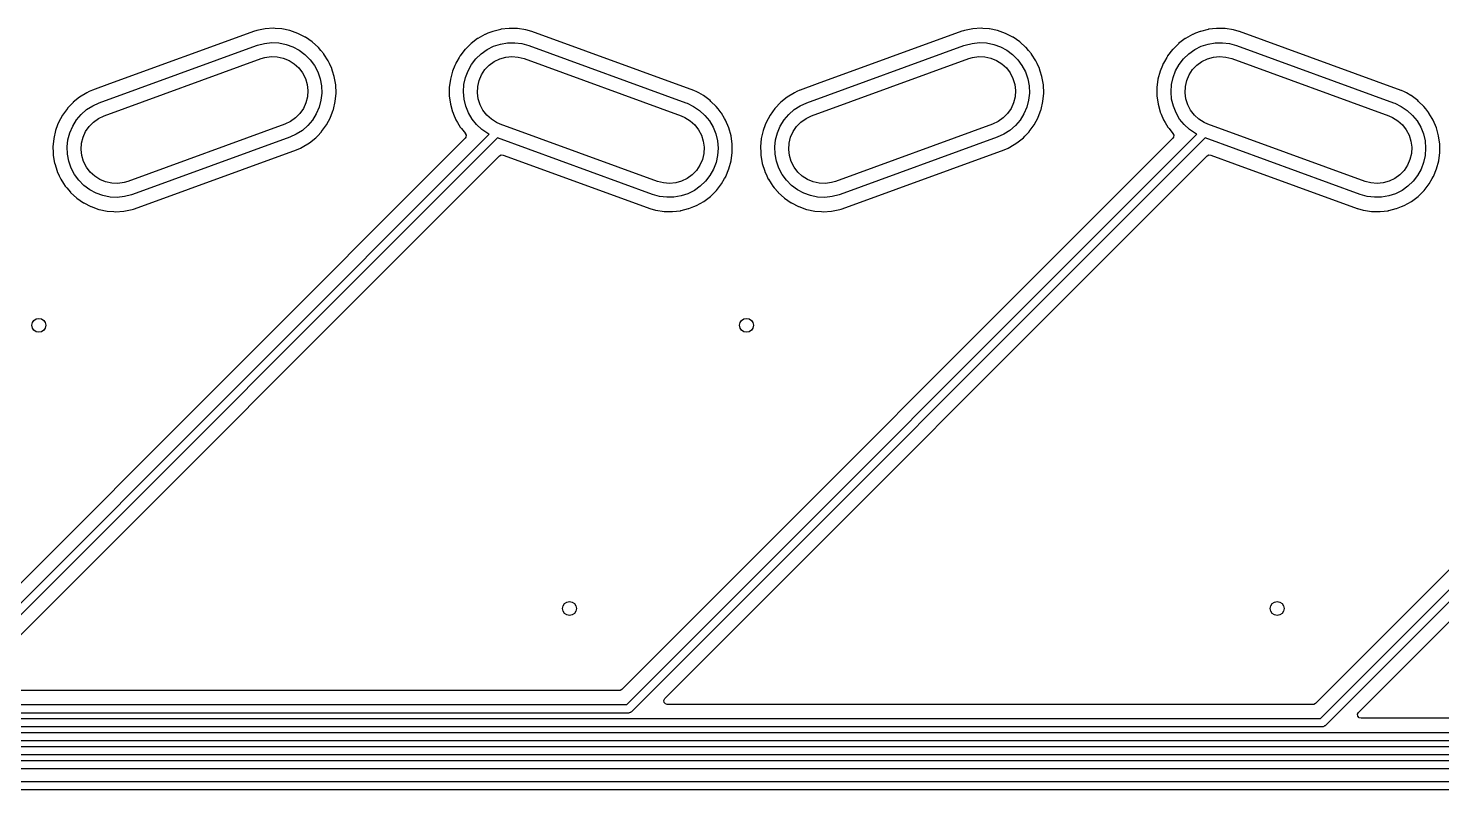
# Model space of a CAD drawing. Extents: x 14 to 417, y -165 to -100.
# Drawn here: x 253.6 to 304.4, y -162.7 to -135.4 of the extents above; entities that cross this region are included whole.
import ezdxf

# ---------------------------------------------------------------- set-up
doc = ezdxf.new("R2010")
doc.units = 0
doc.layers.add('BLACK', color=7, linetype='CONTINUOUS')

msp = doc.modelspace()

# ---------------------------------------------------------------- linework, layer by layer
at = {"layer": 'BLACK', "linetype": 'CONTINUOUS'}
for p, q in [((262.123, -135.412), (261.829, -135.469)), ((262.423, -135.394), (262.123, -135.412)), ((262.48, -135.399), (262.423, -135.394)), ((262.718, -135.416), (262.48, -135.399)), ((262.722, -135.416), (262.718, -135.416)), ((262.718, -135.416), (262.718, -135.416)), ((262.726, -135.417), (262.722, -135.416)), ((263.012, -135.477), (262.726, -135.417)), ((262.726, -135.417), (262.726, -135.417)), ((270.58, -135.433), (270.298, -135.504)), ((270.584, -135.432), (270.58, -135.433)), ((270.58, -135.433), (270.58, -135.433)), ((270.588, -135.431), (270.584, -135.432)), ((270.878, -135.398), (270.588, -135.431)), ((270.882, -135.397), (270.878, -135.398)), ((270.878, -135.398), (270.878, -135.398)), ((270.887, -135.397), (270.882, -135.397)), ((271.178, -135.402), (270.887, -135.397)), ((271.182, -135.402), (271.178, -135.402)), ((271.479, -135.447), (271.182, -135.402)), ((271.483, -135.448), (271.479, -135.447)), ((271.692, -135.509), (271.483, -135.448)), ((271.483, -135.448), (271.483, -135.448)), ((287.523, -135.412), (287.229, -135.469)), ((287.823, -135.394), (287.523, -135.412)), ((287.88, -135.399), (287.823, -135.394)), ((288.118, -135.416), (287.88, -135.399)), ((288.122, -135.416), (288.118, -135.416)), ((288.118, -135.416), (288.118, -135.416)), ((288.126, -135.417), (288.122, -135.416)), ((288.412, -135.477), (288.126, -135.417)), ((288.126, -135.417), (288.126, -135.417)), ((295.98, -135.433), (295.698, -135.504)), ((295.984, -135.432), (295.98, -135.433)), ((295.98, -135.433), (295.98, -135.433)), ((295.988, -135.431), (295.984, -135.432)), ((296.278, -135.398), (295.988, -135.431)), ((296.282, -135.397), (296.278, -135.398)), ((296.278, -135.398), (296.278, -135.398)), ((296.287, -135.397), (296.282, -135.397)), ((296.578, -135.402), (296.287, -135.397)), ((296.582, -135.402), (296.578, -135.402)), ((296.879, -135.447), (296.582, -135.402)), ((296.883, -135.448), (296.879, -135.447)), ((297.092, -135.509), (296.883, -135.448)), ((296.883, -135.448), (296.883, -135.448)), ((261.738, -135.498), (256.536, -137.392)), ((261.739, -135.498), (261.738, -135.498)), ((261.738, -135.498), (261.738, -135.498)), ((261.787, -135.483), (261.739, -135.498)), ((261.826, -135.471), (261.787, -135.483)), ((261.829, -135.469), (261.826, -135.471)), ((261.826, -135.471), (261.826, -135.471)), ((261.852, -135.998), (262.103, -135.935)), ((262.103, -135.935), (262.361, -135.909)), ((262.361, -135.909), (262.62, -135.921)), ((262.62, -135.921), (262.875, -135.972)), ((262.875, -135.972), (263.119, -136.059)), ((263.016, -135.478), (263.012, -135.477)), ((263.012, -135.477), (263.012, -135.477)), ((263.299, -135.577), (263.016, -135.478)), ((263.303, -135.579), (263.299, -135.577)), ((263.562, -135.712), (263.303, -135.579)), ((263.303, -135.579), (263.303, -135.579)), ((263.566, -135.714), (263.562, -135.712)), ((263.57, -135.716), (263.566, -135.714)), ((263.81, -135.882), (263.57, -135.716)), ((263.57, -135.716), (263.57, -135.716)), ((263.813, -135.884), (263.81, -135.882)), ((263.81, -135.882), (263.81, -135.882)), ((264.035, -136.086), (263.813, -135.884)), ((269.511, -135.947), (269.317, -136.139)), ((269.514, -135.944), (269.511, -135.947)), ((269.511, -135.947), (269.511, -135.947)), ((269.753, -135.764), (269.514, -135.944)), ((269.757, -135.762), (269.753, -135.764)), ((270.011, -135.619), (269.757, -135.762)), ((270.015, -135.617), (270.011, -135.619)), ((270.011, -135.619), (270.011, -135.619)), ((270.019, -135.615), (270.015, -135.617)), ((270.12, -135.575), (270.019, -135.615)), ((270.019, -135.615), (270.019, -135.615)), ((270.293, -135.505), (270.12, -135.575)), ((270.298, -135.504), (270.293, -135.505)), ((270.298, -135.504), (270.298, -135.504)), ((270.323, -136.041), (270.57, -135.96)), ((270.57, -135.96), (270.825, -135.916)), ((270.825, -135.916), (271.085, -135.91)), ((271.085, -135.91), (271.342, -135.943)), ((271.342, -135.943), (271.591, -136.013)), ((271.694, -135.51), (271.692, -135.509)), ((271.696, -135.51), (271.694, -135.51)), ((277.507, -137.625), (271.696, -135.51)), ((271.696, -135.51), (271.696, -135.51)), ((287.138, -135.498), (281.936, -137.392)), ((287.139, -135.498), (287.138, -135.498)), ((287.138, -135.498), (287.138, -135.498)), ((287.187, -135.483), (287.139, -135.498)), ((287.226, -135.471), (287.187, -135.483)), ((287.229, -135.469), (287.226, -135.471)), ((287.226, -135.471), (287.226, -135.471)), ((287.252, -135.998), (287.503, -135.935)), ((287.503, -135.935), (287.761, -135.909)), ((287.761, -135.909), (288.02, -135.921)), ((288.02, -135.921), (288.275, -135.972)), ((288.275, -135.972), (288.519, -136.059)), ((288.416, -135.478), (288.412, -135.477)), ((288.412, -135.477), (288.412, -135.477)), ((288.699, -135.577), (288.416, -135.478)), ((288.703, -135.579), (288.699, -135.577)), ((288.962, -135.712), (288.703, -135.579)), ((288.703, -135.579), (288.703, -135.579)), ((288.966, -135.714), (288.962, -135.712)), ((288.97, -135.716), (288.966, -135.714)), ((289.21, -135.882), (288.97, -135.716)), ((288.97, -135.716), (288.97, -135.716)), ((289.213, -135.884), (289.21, -135.882)), ((289.21, -135.882), (289.21, -135.882)), ((289.435, -136.086), (289.213, -135.884)), ((294.911, -135.947), (294.717, -136.139)), ((294.914, -135.944), (294.911, -135.947)), ((294.911, -135.947), (294.911, -135.947)), ((295.153, -135.764), (294.914, -135.944)), ((295.157, -135.762), (295.153, -135.764)), ((295.411, -135.619), (295.157, -135.762)), ((295.415, -135.617), (295.411, -135.619)), ((295.411, -135.619), (295.411, -135.619)), ((295.419, -135.615), (295.415, -135.617)), ((295.52, -135.575), (295.419, -135.615)), ((295.419, -135.615), (295.419, -135.615)), ((295.693, -135.505), (295.52, -135.575)), ((295.697, -135.504), (295.693, -135.505)), ((295.698, -135.504), (295.697, -135.504)), ((295.723, -136.041), (295.97, -135.96)), ((295.97, -135.96), (296.225, -135.916)), ((296.225, -135.916), (296.485, -135.91)), ((296.485, -135.91), (296.742, -135.943)), ((296.742, -135.943), (296.991, -136.013)), ((297.094, -135.51), (297.092, -135.509)), ((297.096, -135.51), (297.094, -135.51)), ((302.907, -137.625), (297.096, -135.51)), ((297.096, -135.51), (297.096, -135.51)), ((256.17, -138.066), (261.809, -136.013)), ((261.809, -136.013), (261.852, -135.998)), ((261.98, -136.483), (262.117, -136.442)), ((262.117, -136.442), (262.337, -136.41)), ((262.337, -136.41), (262.559, -136.417)), ((262.559, -136.417), (262.777, -136.464)), ((262.777, -136.464), (262.982, -136.548)), ((263.119, -136.059), (263.347, -136.182)), ((263.347, -136.182), (263.555, -136.337)), ((263.555, -136.337), (263.738, -136.521)), ((264.038, -136.089), (264.035, -136.086)), ((264.129, -136.196), (264.038, -136.089)), ((264.038, -136.089), (264.038, -136.089)), ((264.229, -136.315), (264.129, -136.196)), ((264.231, -136.318), (264.229, -136.315)), ((264.388, -136.564), (264.231, -136.318)), ((269.089, -136.439), (269.005, -136.583)), ((269.116, -136.392), (269.089, -136.439)), ((269.119, -136.388), (269.116, -136.392)), ((269.298, -136.158), (269.119, -136.388)), ((269.3, -136.155), (269.298, -136.158)), ((269.298, -136.158), (269.298, -136.158)), ((269.317, -136.139), (269.3, -136.155)), ((269.692, -136.487), (269.88, -136.308)), ((269.88, -136.308), (270.092, -136.158)), ((270.092, -136.158), (270.323, -136.041)), ((270.549, -136.489), (270.763, -136.429)), ((270.763, -136.429), (270.984, -136.408)), ((270.984, -136.408), (271.206, -136.426)), ((271.206, -136.426), (271.42, -136.483)), ((271.591, -136.013), (277.23, -138.066)), ((281.57, -138.066), (287.209, -136.013)), ((287.209, -136.013), (287.252, -135.998)), ((287.38, -136.483), (287.517, -136.442)), ((287.517, -136.442), (287.737, -136.41)), ((287.737, -136.41), (287.959, -136.417)), ((287.959, -136.417), (288.177, -136.464)), ((288.177, -136.464), (288.382, -136.548)), ((288.519, -136.059), (288.747, -136.182)), ((288.747, -136.182), (288.955, -136.337)), ((288.955, -136.337), (289.138, -136.521)), ((289.438, -136.089), (289.435, -136.086)), ((289.529, -136.196), (289.438, -136.089)), ((289.438, -136.089), (289.438, -136.089)), ((289.629, -136.315), (289.529, -136.196)), ((289.631, -136.318), (289.629, -136.315)), ((289.788, -136.564), (289.631, -136.318)), ((294.489, -136.439), (294.405, -136.583)), ((294.516, -136.392), (294.489, -136.439)), ((294.519, -136.388), (294.516, -136.392)), ((294.698, -136.158), (294.519, -136.388)), ((294.7, -136.155), (294.698, -136.158)), ((294.698, -136.158), (294.698, -136.158)), ((294.717, -136.139), (294.7, -136.155)), ((295.092, -136.487), (295.28, -136.308)), ((295.28, -136.308), (295.492, -136.158)), ((295.492, -136.158), (295.723, -136.041)), ((295.949, -136.489), (296.163, -136.429)), ((296.163, -136.429), (296.384, -136.408)), ((296.384, -136.408), (296.606, -136.426)), ((296.606, -136.426), (296.82, -136.483)), ((296.991, -136.013), (302.63, -138.066)), ((256.341, -138.535), (261.98, -136.483)), ((262.982, -136.548), (263.17, -136.668)), ((263.17, -136.668), (263.333, -136.818)), ((263.333, -136.818), (263.467, -136.996)), ((263.738, -136.521), (263.891, -136.731)), ((263.891, -136.731), (264.012, -136.96)), ((264.012, -136.96), (264.097, -137.205)), ((264.391, -136.567), (264.388, -136.564)), ((264.388, -136.564), (264.388, -136.564)), ((264.432, -136.655), (264.391, -136.567)), ((264.516, -136.836), (264.432, -136.655)), ((264.517, -136.839), (264.516, -136.836)), ((264.516, -136.836), (264.516, -136.836)), ((264.519, -136.843), (264.517, -136.839)), ((264.547, -136.933), (264.519, -136.843)), ((264.519, -136.843), (264.519, -136.843)), ((264.607, -137.126), (264.547, -136.933)), ((268.85, -136.928), (268.772, -137.218)), ((268.931, -136.734), (268.85, -136.928)), ((268.964, -136.655), (268.931, -136.734)), ((268.965, -136.651), (268.964, -136.655)), ((268.964, -136.655), (268.964, -136.655)), ((269.005, -136.583), (268.965, -136.651)), ((269.315, -137.161), (269.407, -136.918)), ((269.407, -136.918), (269.534, -136.692)), ((269.534, -136.692), (269.692, -136.487)), ((269.893, -137.063), (270.016, -136.878)), ((270.016, -136.878), (270.17, -136.717)), ((270.17, -136.717), (270.349, -136.586)), ((270.349, -136.586), (270.549, -136.489)), ((271.42, -136.483), (277.059, -138.535)), ((281.741, -138.535), (287.38, -136.483)), ((288.382, -136.548), (288.57, -136.668)), ((288.57, -136.668), (288.733, -136.818)), ((288.733, -136.818), (288.867, -136.996)), ((289.138, -136.521), (289.291, -136.731)), ((289.291, -136.731), (289.412, -136.96)), ((289.412, -136.96), (289.497, -137.205)), ((289.791, -136.567), (289.788, -136.564)), ((289.788, -136.564), (289.788, -136.564)), ((289.832, -136.655), (289.791, -136.567)), ((289.916, -136.836), (289.832, -136.655)), ((289.917, -136.839), (289.916, -136.836)), ((289.916, -136.836), (289.916, -136.836)), ((289.919, -136.843), (289.917, -136.839)), ((289.947, -136.933), (289.919, -136.843)), ((289.919, -136.843), (289.919, -136.843)), ((290.007, -137.126), (289.947, -136.933)), ((294.25, -136.928), (294.172, -137.218)), ((294.331, -136.734), (294.25, -136.928)), ((294.364, -136.655), (294.331, -136.734)), ((294.365, -136.651), (294.364, -136.655)), ((294.364, -136.655), (294.364, -136.655)), ((294.405, -136.583), (294.365, -136.651)), ((294.715, -137.161), (294.807, -136.918)), ((294.807, -136.918), (294.934, -136.692)), ((294.934, -136.692), (295.092, -136.487)), ((295.293, -137.063), (295.416, -136.878)), ((295.416, -136.878), (295.57, -136.717)), ((295.57, -136.717), (295.749, -136.586)), ((295.749, -136.586), (295.949, -136.489)), ((296.82, -136.483), (302.459, -138.535)), ((256.536, -137.392), (255.925, -137.614)), ((263.467, -136.996), (263.568, -137.194)), ((263.568, -137.194), (263.632, -137.407)), ((263.632, -137.407), (263.657, -137.627)), ((264.097, -137.205), (264.146, -137.46)), ((264.146, -137.46), (264.156, -137.719)), ((264.658, -137.421), (264.607, -137.126)), ((264.67, -137.721), (264.658, -137.421)), ((268.772, -137.218), (268.734, -137.516)), ((269.243, -137.673), (269.26, -137.414)), ((269.26, -137.414), (269.315, -137.161)), ((269.744, -137.706), (269.755, -137.484)), ((269.755, -137.484), (269.805, -137.268)), ((269.805, -137.268), (269.893, -137.063)), ((281.936, -137.392), (281.325, -137.614)), ((288.867, -136.996), (288.968, -137.194)), ((288.968, -137.194), (289.032, -137.407)), ((289.032, -137.407), (289.057, -137.627)), ((289.497, -137.205), (289.546, -137.46)), ((289.546, -137.46), (289.556, -137.719)), ((290.058, -137.421), (290.007, -137.126)), ((290.07, -137.721), (290.058, -137.421)), ((294.172, -137.218), (294.134, -137.516)), ((294.643, -137.673), (294.66, -137.414)), ((294.66, -137.414), (294.715, -137.161)), ((295.144, -137.706), (295.155, -137.484)), ((295.155, -137.484), (295.205, -137.268)), ((295.205, -137.268), (295.293, -137.063)), ((255.464, -137.86), (255.231, -138.049)), ((255.72, -137.704), (255.464, -137.86)), ((255.812, -137.664), (255.72, -137.704)), ((255.923, -137.615), (255.812, -137.664)), ((255.925, -137.614), (255.923, -137.615)), ((255.923, -137.615), (255.923, -137.615)), ((263.642, -137.849), (263.589, -138.065)), ((263.657, -137.627), (263.642, -137.849)), ((264.128, -137.977), (264.062, -138.228)), ((264.156, -137.719), (264.128, -137.977)), ((264.642, -138.02), (264.67, -137.721)), ((268.734, -137.516), (268.734, -137.614)), ((268.734, -137.614), (268.735, -137.807)), ((268.735, -137.807), (268.735, -137.816)), ((268.735, -137.816), (268.776, -138.113)), ((269.264, -137.932), (269.243, -137.673)), ((269.324, -138.184), (269.264, -137.932)), ((269.772, -137.926), (269.744, -137.706)), ((269.839, -138.138), (269.772, -137.926)), ((277.508, -137.626), (277.507, -137.625)), ((277.507, -137.625), (277.507, -137.625)), ((277.509, -137.626), (277.508, -137.626)), ((277.539, -137.639), (277.509, -137.626)), ((277.509, -137.626), (277.509, -137.626)), ((277.595, -137.662), (277.539, -137.639)), ((277.691, -137.715), (277.595, -137.662)), ((277.854, -137.805), (277.691, -137.715)), ((277.857, -137.807), (277.854, -137.805)), ((277.854, -137.805), (277.854, -137.805)), ((277.861, -137.81), (277.857, -137.807)), ((278.095, -137.984), (277.861, -137.81)), ((277.861, -137.81), (277.861, -137.81)), ((278.098, -137.986), (278.095, -137.984)), ((278.095, -137.984), (278.095, -137.984)), ((278.101, -137.989), (278.098, -137.986)), ((278.128, -138.016), (278.101, -137.989)), ((278.101, -137.989), (278.101, -137.989)), ((280.864, -137.86), (280.631, -138.049)), ((281.12, -137.704), (280.864, -137.86)), ((281.212, -137.664), (281.12, -137.704)), ((281.323, -137.615), (281.212, -137.664)), ((281.325, -137.614), (281.323, -137.615)), ((281.323, -137.615), (281.323, -137.615)), ((289.042, -137.849), (288.989, -138.065)), ((289.057, -137.627), (289.042, -137.849)), ((289.528, -137.977), (289.462, -138.228)), ((289.556, -137.719), (289.528, -137.977)), ((290.042, -138.02), (290.07, -137.721)), ((294.134, -137.516), (294.134, -137.614)), ((294.134, -137.614), (294.135, -137.807)), ((294.135, -137.807), (294.135, -137.816)), ((294.135, -137.816), (294.176, -138.113)), ((294.664, -137.932), (294.643, -137.673)), ((294.724, -138.184), (294.664, -137.932)), ((295.172, -137.926), (295.144, -137.706)), ((295.239, -138.138), (295.172, -137.926)), ((302.908, -137.626), (302.907, -137.625)), ((302.907, -137.625), (302.907, -137.625)), ((302.909, -137.626), (302.908, -137.626)), ((302.939, -137.639), (302.909, -137.626)), ((302.909, -137.626), (302.909, -137.626)), ((302.995, -137.662), (302.939, -137.639)), ((303.091, -137.715), (302.995, -137.662)), ((303.254, -137.805), (303.091, -137.715)), ((303.257, -137.807), (303.254, -137.805)), ((303.254, -137.805), (303.254, -137.805)), ((303.261, -137.81), (303.257, -137.807)), ((303.495, -137.984), (303.261, -137.81)), ((303.261, -137.81), (303.261, -137.81)), ((303.498, -137.986), (303.495, -137.984)), ((303.495, -137.984), (303.495, -137.984)), ((303.501, -137.989), (303.498, -137.986)), ((303.528, -138.016), (303.501, -137.989)), ((303.501, -137.989), (303.501, -137.989)), ((255.025, -138.267), (254.849, -138.511)), ((255.028, -138.264), (255.025, -138.267)), ((255.228, -138.052), (255.028, -138.264)), ((255.231, -138.049), (255.228, -138.052)), ((255.228, -138.052), (255.228, -138.052)), ((255.353, -138.681), (255.521, -138.483)), ((255.521, -138.483), (255.716, -138.312)), ((255.716, -138.312), (255.934, -138.172)), ((255.934, -138.172), (256.17, -138.066)), ((263.373, -138.451), (263.217, -138.61)), ((263.498, -138.268), (263.373, -138.451)), ((263.589, -138.065), (263.498, -138.268)), ((263.959, -138.466), (263.823, -138.687)), ((264.062, -138.228), (263.959, -138.466)), ((264.47, -138.588), (264.567, -138.332)), ((264.567, -138.332), (264.574, -138.312)), ((264.574, -138.312), (264.642, -138.02)), ((268.776, -138.113), (268.777, -138.117)), ((268.777, -138.117), (268.777, -138.117)), ((268.777, -138.117), (268.854, -138.397)), ((268.854, -138.397), (268.855, -138.402)), ((268.855, -138.402), (268.857, -138.406)), ((268.857, -138.406), (268.857, -138.406)), ((268.857, -138.406), (268.887, -138.477)), ((268.887, -138.477), (268.973, -138.679)), ((269.42, -138.425), (269.324, -138.184)), ((269.551, -138.649), (269.42, -138.425)), ((269.942, -138.335), (269.839, -138.138)), ((270.079, -138.51), (269.942, -138.335)), ((277.23, -138.066), (277.272, -138.082)), ((277.272, -138.082), (277.506, -138.195)), ((277.506, -138.195), (277.72, -138.34)), ((277.72, -138.34), (277.911, -138.517)), ((278.313, -138.195), (278.128, -138.016)), ((278.316, -138.199), (278.313, -138.195)), ((278.384, -138.285), (278.316, -138.199)), ((278.316, -138.199), (278.316, -138.199)), ((278.499, -138.431), (278.384, -138.285)), ((278.501, -138.435), (278.499, -138.431)), ((278.617, -138.63), (278.501, -138.435)), ((278.501, -138.435), (278.501, -138.435)), ((280.425, -138.267), (280.249, -138.511)), ((280.428, -138.264), (280.425, -138.267)), ((280.628, -138.052), (280.428, -138.264)), ((280.631, -138.049), (280.628, -138.052)), ((280.628, -138.052), (280.628, -138.052)), ((280.753, -138.681), (280.921, -138.483)), ((280.921, -138.483), (281.116, -138.312)), ((281.116, -138.312), (281.334, -138.172)), ((281.334, -138.172), (281.57, -138.066)), ((288.773, -138.451), (288.617, -138.61)), ((288.898, -138.268), (288.773, -138.451)), ((288.989, -138.065), (288.898, -138.268)), ((289.359, -138.466), (289.223, -138.687)), ((289.462, -138.228), (289.359, -138.466)), ((289.87, -138.588), (289.967, -138.332)), ((289.967, -138.332), (289.974, -138.312)), ((289.974, -138.312), (290.042, -138.02)), ((294.176, -138.113), (294.177, -138.117)), ((294.177, -138.117), (294.177, -138.117)), ((294.177, -138.117), (294.254, -138.397)), ((294.254, -138.397), (294.255, -138.402)), ((294.255, -138.402), (294.257, -138.406)), ((294.257, -138.406), (294.257, -138.406)), ((294.257, -138.406), (294.287, -138.477)), ((294.287, -138.477), (294.373, -138.679)), ((294.82, -138.425), (294.724, -138.184)), ((294.951, -138.649), (294.82, -138.425)), ((295.342, -138.335), (295.239, -138.138)), ((295.479, -138.51), (295.342, -138.335)), ((302.63, -138.066), (302.672, -138.082)), ((302.672, -138.082), (302.906, -138.195)), ((302.906, -138.195), (303.12, -138.34)), ((303.12, -138.34), (303.311, -138.517)), ((303.713, -138.195), (303.528, -138.016)), ((303.716, -138.199), (303.713, -138.195)), ((303.784, -138.285), (303.716, -138.199)), ((303.716, -138.199), (303.716, -138.199)), ((303.899, -138.431), (303.784, -138.285)), ((303.901, -138.435), (303.899, -138.431)), ((304.017, -138.63), (303.901, -138.435)), ((303.901, -138.435), (303.901, -138.435)), ((254.675, -138.861), (254.602, -139.056)), ((254.706, -138.779), (254.675, -138.861)), ((254.708, -138.775), (254.706, -138.779)), ((254.706, -138.779), (254.706, -138.779)), ((254.849, -138.511), (254.708, -138.775)), ((255.114, -139.14), (255.217, -138.902)), ((255.217, -138.902), (255.353, -138.681)), ((255.678, -139.1), (255.803, -138.917)), ((255.803, -138.917), (255.959, -138.758)), ((255.959, -138.758), (256.14, -138.63)), ((256.14, -138.63), (256.341, -138.535)), ((262.835, -138.833), (257.196, -140.885)), ((263.036, -138.738), (262.835, -138.833)), ((263.217, -138.61), (263.036, -138.738)), ((263.655, -138.885), (263.46, -139.056)), ((263.823, -138.687), (263.655, -138.885)), ((264.151, -139.101), (264.327, -138.857)), ((264.327, -138.857), (264.468, -138.593)), ((264.468, -138.593), (264.47, -138.588)), ((268.973, -138.679), (268.975, -138.682)), ((268.975, -138.682), (268.975, -138.682)), ((268.975, -138.682), (269.032, -138.779)), ((269.032, -138.779), (269.125, -138.937)), ((269.125, -138.937), (269.171, -138.995)), ((269.171, -138.995), (269.311, -139.173)), ((269.713, -138.851), (269.551, -138.649)), ((269.904, -139.028), (269.713, -138.851)), ((270.244, -138.659), (270.079, -138.51)), ((270.433, -138.776), (270.244, -138.659)), ((270.565, -138.833), (270.433, -138.776)), ((276.204, -140.885), (270.565, -138.833)), ((277.059, -138.535), (277.191, -138.592)), ((277.191, -138.592), (277.38, -138.709)), ((277.38, -138.709), (277.545, -138.858)), ((277.545, -138.858), (277.682, -139.033)), ((277.911, -138.517), (278.073, -138.719)), ((278.073, -138.719), (278.204, -138.943)), ((278.204, -138.943), (278.3, -139.184)), ((278.651, -138.689), (278.617, -138.63)), ((278.769, -138.966), (278.651, -138.689)), ((278.77, -138.97), (278.769, -138.966)), ((278.847, -139.251), (278.77, -138.97)), ((278.77, -138.97), (278.77, -138.97)), ((280.075, -138.861), (280.002, -139.056)), ((280.106, -138.779), (280.075, -138.861)), ((280.108, -138.775), (280.106, -138.779)), ((280.106, -138.779), (280.106, -138.779)), ((280.249, -138.511), (280.108, -138.775)), ((280.514, -139.14), (280.617, -138.902)), ((280.617, -138.902), (280.753, -138.681)), ((281.078, -139.1), (281.203, -138.917)), ((281.203, -138.917), (281.359, -138.758)), ((281.359, -138.758), (281.54, -138.63)), ((281.54, -138.63), (281.741, -138.535)), ((288.235, -138.833), (282.596, -140.885)), ((288.436, -138.738), (288.235, -138.833)), ((288.617, -138.61), (288.436, -138.738)), ((289.055, -138.885), (288.86, -139.056)), ((289.223, -138.687), (289.055, -138.885)), ((289.551, -139.101), (289.727, -138.857)), ((289.727, -138.857), (289.868, -138.593)), ((289.868, -138.593), (289.87, -138.588)), ((294.373, -138.679), (294.375, -138.682)), ((294.375, -138.682), (294.375, -138.682)), ((294.375, -138.682), (294.432, -138.779)), ((294.432, -138.779), (294.525, -138.937)), ((294.525, -138.937), (294.571, -138.995)), ((294.571, -138.995), (294.711, -139.173)), ((295.113, -138.851), (294.951, -138.649)), ((295.304, -139.028), (295.113, -138.851)), ((295.644, -138.659), (295.479, -138.51)), ((295.833, -138.776), (295.644, -138.659)), ((295.965, -138.833), (295.833, -138.776)), ((301.604, -140.885), (295.965, -138.833)), ((302.459, -138.535), (302.591, -138.592)), ((302.591, -138.592), (302.78, -138.709)), ((302.78, -138.709), (302.945, -138.858)), ((302.945, -138.858), (303.082, -139.033)), ((303.311, -138.517), (303.473, -138.719)), ((303.473, -138.719), (303.604, -138.943)), ((303.604, -138.943), (303.7, -139.184)), ((304.051, -138.689), (304.017, -138.63)), ((304.169, -138.966), (304.051, -138.689)), ((304.17, -138.97), (304.169, -138.966)), ((304.247, -139.251), (304.17, -138.97)), ((304.17, -138.97), (304.17, -138.97)), ((269.302, -139.341), (250.056, -158.588)), ((250.229, -159.133), (270.166, -139.197)), ((270.461, -139.327), (250.398, -159.389)), ((254.534, -139.348), (254.506, -139.647)), ((254.602, -139.056), (254.534, -139.348)), ((255.02, -139.649), (255.048, -139.391)), ((255.048, -139.391), (255.114, -139.14)), ((255.519, -139.741), (255.534, -139.519)), ((255.534, -139.519), (255.587, -139.303)), ((255.587, -139.303), (255.678, -139.1)), ((263.006, -139.302), (257.367, -141.355)), ((263.242, -139.196), (263.006, -139.302)), ((263.46, -139.056), (263.242, -139.196)), ((263.456, -139.664), (263.712, -139.508)), ((263.712, -139.508), (263.945, -139.319)), ((263.945, -139.319), (263.998, -139.263)), ((263.998, -139.263), (264.148, -139.104)), ((264.148, -139.104), (264.151, -139.101)), ((264.148, -139.104), (264.148, -139.104)), ((269.329, -139.302), (269.302, -139.341)), ((269.311, -139.173), (269.31, -139.173)), ((269.31, -139.173), (269.338, -139.232)), ((269.338, -139.232), (269.329, -139.302)), ((270.118, -139.173), (269.904, -139.028)), ((270.166, -139.197), (270.118, -139.173)), ((276.033, -141.355), (270.461, -139.327)), ((294.702, -139.341), (274.931, -159.113)), ((275.104, -159.658), (295.566, -139.197)), ((295.861, -139.327), (275.273, -159.915)), ((277.682, -139.033), (277.785, -139.23)), ((277.785, -139.23), (277.852, -139.442)), ((277.852, -139.442), (277.88, -139.662)), ((278.3, -139.184), (278.36, -139.436)), ((278.36, -139.436), (278.381, -139.695)), ((278.848, -139.255), (278.847, -139.251)), ((278.847, -139.251), (278.847, -139.251)), ((278.889, -139.552), (278.848, -139.255)), ((279.934, -139.348), (279.906, -139.647)), ((280.002, -139.056), (279.934, -139.348)), ((280.42, -139.649), (280.448, -139.391)), ((280.448, -139.391), (280.514, -139.14)), ((280.919, -139.741), (280.934, -139.519)), ((280.934, -139.519), (280.987, -139.303)), ((280.987, -139.303), (281.078, -139.1)), ((288.406, -139.302), (282.767, -141.355)), ((288.642, -139.196), (288.406, -139.302)), ((288.86, -139.056), (288.642, -139.196)), ((288.856, -139.664), (289.112, -139.508)), ((289.112, -139.508), (289.345, -139.319)), ((289.345, -139.319), (289.398, -139.263)), ((289.398, -139.263), (289.548, -139.104)), ((289.548, -139.104), (289.551, -139.101)), ((289.548, -139.104), (289.548, -139.104)), ((294.729, -139.302), (294.702, -139.341)), ((294.711, -139.173), (294.71, -139.173)), ((294.71, -139.173), (294.738, -139.232)), ((294.738, -139.232), (294.729, -139.302)), ((295.518, -139.173), (295.304, -139.028)), ((295.566, -139.197), (295.518, -139.173)), ((301.433, -141.355), (295.861, -139.327)), ((320.102, -139.341), (299.831, -159.613)), ((300.005, -160.158), (320.966, -139.197)), ((321.261, -139.327), (300.173, -160.414)), ((303.082, -139.033), (303.185, -139.23)), ((303.185, -139.23), (303.252, -139.442)), ((303.252, -139.442), (303.28, -139.662)), ((303.7, -139.184), (303.76, -139.436)), ((303.76, -139.436), (303.781, -139.695)), ((304.248, -139.255), (304.247, -139.251)), ((304.247, -139.251), (304.247, -139.251)), ((304.289, -139.552), (304.248, -139.255)), ((251.571, -158.935), (270.534, -139.972)), ((254.506, -139.647), (254.514, -139.848)), ((254.514, -139.848), (254.517, -139.938)), ((254.517, -139.938), (254.518, -139.947)), ((254.518, -139.947), (254.569, -140.242)), ((255.03, -139.908), (255.02, -139.649)), ((255.079, -140.163), (255.03, -139.908)), ((255.544, -139.961), (255.519, -139.741)), ((255.608, -140.174), (255.544, -139.961)), ((257.438, -141.87), (263.249, -139.755)), ((263.249, -139.755), (263.251, -139.754)), ((263.249, -139.755), (263.249, -139.755)), ((263.251, -139.754), (263.253, -139.753)), ((263.253, -139.753), (263.393, -139.691)), ((263.253, -139.753), (263.253, -139.753)), ((263.393, -139.691), (263.456, -139.664)), ((270.534, -139.972), (270.597, -139.938)), ((270.597, -139.938), (270.667, -139.943)), ((270.667, -139.943), (272.287, -140.532)), ((276.472, -159.434), (295.934, -139.972)), ((277.869, -139.884), (277.819, -140.1)), ((277.88, -139.662), (277.869, -139.884)), ((278.364, -139.954), (278.309, -140.207)), ((278.381, -139.695), (278.364, -139.954)), ((278.852, -140.15), (278.89, -139.852)), ((278.889, -139.556), (278.889, -139.552)), ((278.889, -139.647), (278.889, -139.556)), ((278.889, -139.556), (278.889, -139.556)), ((278.889, -139.651), (278.889, -139.647)), ((278.89, -139.852), (278.889, -139.651)), ((279.906, -139.647), (279.914, -139.848)), ((279.914, -139.848), (279.917, -139.938)), ((279.917, -139.938), (279.918, -139.947)), ((279.918, -139.947), (279.969, -140.242)), ((280.43, -139.908), (280.42, -139.649)), ((280.479, -140.163), (280.43, -139.908)), ((280.944, -139.961), (280.919, -139.741)), ((281.008, -140.174), (280.944, -139.961)), ((282.838, -141.87), (288.649, -139.755)), ((288.649, -139.755), (288.651, -139.754)), ((288.649, -139.755), (288.649, -139.755)), ((288.651, -139.754), (288.653, -139.753)), ((288.653, -139.753), (288.793, -139.691)), ((288.653, -139.753), (288.653, -139.753)), ((288.793, -139.691), (288.856, -139.664)), ((295.934, -139.972), (295.997, -139.938)), ((295.997, -139.938), (296.067, -139.943)), ((296.067, -139.943), (296.914, -140.251)), ((301.372, -159.934), (321.334, -139.972)), ((303.269, -139.884), (303.219, -140.1)), ((303.28, -139.662), (303.269, -139.884)), ((303.764, -139.954), (303.709, -140.207)), ((303.781, -139.695), (303.764, -139.954)), ((304.252, -140.15), (304.29, -139.852)), ((304.289, -139.556), (304.289, -139.552)), ((304.289, -139.647), (304.289, -139.556)), ((304.289, -139.556), (304.289, -139.556)), ((304.289, -139.651), (304.289, -139.647)), ((304.29, -139.852), (304.289, -139.651)), ((254.569, -140.242), (254.57, -140.246)), ((254.57, -140.246), (254.57, -140.246)), ((254.57, -140.246), (254.657, -140.525)), ((254.657, -140.525), (254.659, -140.529)), ((254.659, -140.529), (254.66, -140.532)), ((254.66, -140.532), (254.66, -140.532)), ((254.66, -140.532), (254.731, -140.685)), ((255.164, -140.408), (255.079, -140.163)), ((255.285, -140.637), (255.164, -140.408)), ((255.709, -140.372), (255.608, -140.174)), ((255.843, -140.55), (255.709, -140.372)), ((272.287, -140.532), (275.928, -141.858)), ((277.608, -140.49), (277.454, -140.651)), ((277.731, -140.305), (277.608, -140.49)), ((277.819, -140.1), (277.731, -140.305)), ((278.217, -140.45), (278.09, -140.676)), ((278.309, -140.207), (278.217, -140.45)), ((278.659, -140.717), (278.774, -140.44)), ((278.774, -140.44), (278.852, -140.15)), ((279.969, -140.242), (279.97, -140.246)), ((279.97, -140.246), (279.97, -140.246)), ((279.97, -140.246), (280.057, -140.525)), ((280.057, -140.525), (280.059, -140.529)), ((280.059, -140.529), (280.06, -140.532)), ((280.06, -140.532), (280.06, -140.532)), ((280.06, -140.532), (280.131, -140.685)), ((280.564, -140.408), (280.479, -140.163)), ((280.685, -140.637), (280.564, -140.408)), ((281.109, -140.372), (281.008, -140.174)), ((281.243, -140.55), (281.109, -140.372)), ((296.914, -140.251), (301.328, -141.858)), ((303.008, -140.49), (302.854, -140.651)), ((303.131, -140.305), (303.008, -140.49)), ((303.219, -140.1), (303.131, -140.305)), ((303.617, -140.45), (303.49, -140.676)), ((303.709, -140.207), (303.617, -140.45)), ((304.059, -140.717), (304.174, -140.44)), ((304.174, -140.44), (304.252, -140.15)), ((254.731, -140.685), (254.785, -140.801)), ((254.785, -140.801), (254.788, -140.804)), ((254.788, -140.804), (254.788, -140.804)), ((254.788, -140.804), (254.892, -140.967)), ((254.892, -140.967), (254.947, -141.053)), ((255.438, -140.847), (255.285, -140.637)), ((255.621, -141.031), (255.438, -140.847)), ((255.829, -141.186), (255.621, -141.031)), ((256.006, -140.7), (255.843, -140.55)), ((256.194, -140.82), (256.006, -140.7)), ((256.399, -140.904), (256.194, -140.82)), ((256.617, -140.951), (256.399, -140.904)), ((256.839, -140.958), (256.617, -140.951)), ((257.059, -140.926), (256.839, -140.958)), ((257.196, -140.885), (257.059, -140.926)), ((276.418, -140.942), (276.204, -140.885)), ((276.64, -140.96), (276.418, -140.942)), ((276.861, -140.939), (276.64, -140.96)), ((277.075, -140.879), (276.861, -140.939)), ((277.275, -140.782), (277.075, -140.879)), ((277.454, -140.651), (277.275, -140.782)), ((277.932, -140.881), (277.744, -141.06)), ((278.09, -140.676), (277.932, -140.881)), ((278.327, -141.209), (278.505, -140.979)), ((278.505, -140.979), (278.508, -140.976)), ((278.505, -140.979), (278.505, -140.979)), ((278.508, -140.976), (278.617, -140.788)), ((278.617, -140.788), (278.656, -140.72)), ((278.656, -140.72), (278.659, -140.717)), ((278.656, -140.72), (278.656, -140.72)), ((280.131, -140.685), (280.185, -140.801)), ((280.185, -140.801), (280.188, -140.804)), ((280.188, -140.804), (280.188, -140.804)), ((280.188, -140.804), (280.292, -140.967)), ((280.292, -140.967), (280.347, -141.053)), ((280.838, -140.847), (280.685, -140.637)), ((281.021, -141.031), (280.838, -140.847)), ((281.229, -141.186), (281.021, -141.031)), ((281.406, -140.7), (281.243, -140.55)), ((281.594, -140.82), (281.406, -140.7)), ((281.799, -140.904), (281.594, -140.82)), ((282.017, -140.951), (281.799, -140.904)), ((282.239, -140.958), (282.017, -140.951)), ((282.459, -140.926), (282.239, -140.958)), ((282.596, -140.885), (282.459, -140.926)), ((301.818, -140.942), (301.604, -140.885)), ((302.04, -140.96), (301.818, -140.942)), ((302.261, -140.939), (302.04, -140.96)), ((302.475, -140.879), (302.261, -140.939)), ((302.675, -140.782), (302.475, -140.879)), ((302.854, -140.651), (302.675, -140.782)), ((303.332, -140.881), (303.144, -141.06)), ((303.49, -140.676), (303.332, -140.881)), ((303.727, -141.209), (303.905, -140.979)), ((303.905, -140.979), (303.908, -140.976)), ((303.905, -140.979), (303.905, -140.979)), ((303.908, -140.976), (304.017, -140.788)), ((304.017, -140.788), (304.056, -140.72)), ((304.056, -140.72), (304.059, -140.717)), ((304.056, -140.72), (304.056, -140.72)), ((254.947, -141.053), (255.001, -141.117)), ((255.001, -141.117), (255.138, -141.279)), ((255.138, -141.279), (255.138, -141.279)), ((255.138, -141.279), (255.141, -141.282)), ((255.141, -141.282), (255.363, -141.484)), ((255.363, -141.484), (255.366, -141.486)), ((255.366, -141.486), (255.366, -141.486)), ((255.366, -141.486), (255.606, -141.652)), ((256.057, -141.309), (255.829, -141.186)), ((256.301, -141.396), (256.057, -141.309)), ((256.556, -141.447), (256.301, -141.396)), ((256.815, -141.459), (256.556, -141.447)), ((257.073, -141.433), (256.815, -141.459)), ((257.324, -141.37), (257.073, -141.433)), ((257.367, -141.355), (257.324, -141.37)), ((276.282, -141.425), (276.033, -141.355)), ((276.539, -141.458), (276.282, -141.425)), ((276.799, -141.452), (276.539, -141.458)), ((277.054, -141.408), (276.799, -141.452)), ((277.301, -141.327), (277.054, -141.408)), ((277.532, -141.21), (277.301, -141.327)), ((277.744, -141.06), (277.532, -141.21)), ((277.871, -141.604), (278.11, -141.424)), ((278.11, -141.424), (278.324, -141.213)), ((278.324, -141.213), (278.327, -141.209)), ((280.347, -141.053), (280.401, -141.117)), ((280.401, -141.117), (280.538, -141.279)), ((280.538, -141.279), (280.538, -141.279)), ((280.538, -141.279), (280.541, -141.282)), ((280.541, -141.282), (280.763, -141.484)), ((280.763, -141.484), (280.766, -141.486)), ((280.766, -141.486), (280.766, -141.486)), ((280.766, -141.486), (281.006, -141.652)), ((281.457, -141.309), (281.229, -141.186)), ((281.701, -141.396), (281.457, -141.309)), ((281.956, -141.447), (281.701, -141.396)), ((282.215, -141.459), (281.956, -141.447)), ((282.473, -141.433), (282.215, -141.459)), ((282.724, -141.37), (282.473, -141.433)), ((282.767, -141.355), (282.724, -141.37)), ((301.682, -141.425), (301.433, -141.355)), ((301.939, -141.458), (301.682, -141.425)), ((302.199, -141.452), (301.939, -141.458)), ((302.454, -141.408), (302.199, -141.452)), ((302.701, -141.327), (302.454, -141.408)), ((302.932, -141.21), (302.701, -141.327)), ((303.144, -141.06), (302.932, -141.21)), ((303.271, -141.604), (303.51, -141.424)), ((303.51, -141.424), (303.724, -141.213)), ((303.724, -141.213), (303.727, -141.209)), ((255.606, -141.652), (255.606, -141.652)), ((255.606, -141.652), (255.61, -141.654)), ((255.61, -141.654), (255.614, -141.656)), ((255.614, -141.656), (255.873, -141.789)), ((255.873, -141.789), (255.873, -141.789)), ((255.873, -141.789), (255.877, -141.791)), ((255.877, -141.791), (256.16, -141.89)), ((256.16, -141.89), (256.164, -141.891)), ((256.164, -141.891), (256.164, -141.891)), ((256.164, -141.891), (256.45, -141.951)), ((256.45, -141.951), (256.45, -141.951)), ((256.45, -141.951), (256.454, -141.952)), ((256.454, -141.952), (256.458, -141.952)), ((256.458, -141.952), (256.458, -141.952)), ((256.458, -141.952), (256.696, -141.969)), ((256.696, -141.969), (256.753, -141.974)), ((256.753, -141.974), (257.053, -141.956)), ((257.053, -141.956), (257.347, -141.899)), ((257.347, -141.899), (257.401, -141.882)), ((257.401, -141.882), (257.435, -141.871)), ((257.435, -141.871), (257.437, -141.87)), ((257.435, -141.871), (257.435, -141.871)), ((257.437, -141.87), (257.438, -141.87)), ((257.438, -141.87), (257.438, -141.87)), ((275.928, -141.858), (275.928, -141.858)), ((275.928, -141.858), (275.93, -141.858)), ((275.93, -141.858), (275.932, -141.859)), ((275.932, -141.859), (275.932, -141.859)), ((275.932, -141.859), (276.141, -141.92)), ((276.141, -141.92), (276.141, -141.92)), ((276.141, -141.92), (276.145, -141.921)), ((276.145, -141.921), (276.442, -141.966)), ((276.442, -141.966), (276.446, -141.966)), ((276.446, -141.966), (276.737, -141.971)), ((276.737, -141.971), (276.742, -141.971)), ((276.742, -141.971), (276.746, -141.97)), ((276.746, -141.97), (277.036, -141.937)), ((276.746, -141.97), (276.746, -141.97)), ((277.036, -141.937), (277.04, -141.936)), ((277.04, -141.936), (277.054, -141.933)), ((277.054, -141.933), (277.326, -141.864)), ((277.326, -141.864), (277.327, -141.864)), ((277.327, -141.864), (277.331, -141.863)), ((277.331, -141.863), (277.516, -141.789)), ((277.516, -141.789), (277.605, -141.753)), ((277.605, -141.753), (277.609, -141.751)), ((277.605, -141.753), (277.605, -141.753)), ((277.609, -141.751), (277.613, -141.749)), ((277.613, -141.749), (277.867, -141.606)), ((277.613, -141.749), (277.613, -141.749)), ((277.867, -141.606), (277.871, -141.604)), ((277.867, -141.606), (277.867, -141.606)), ((281.006, -141.652), (281.006, -141.652)), ((281.006, -141.652), (281.01, -141.654)), ((281.01, -141.654), (281.014, -141.656)), ((281.014, -141.656), (281.273, -141.789)), ((281.273, -141.789), (281.273, -141.789)), ((281.273, -141.789), (281.277, -141.791)), ((281.277, -141.791), (281.56, -141.89)), ((281.56, -141.89), (281.564, -141.891)), ((281.564, -141.891), (281.564, -141.891)), ((281.564, -141.891), (281.85, -141.951)), ((281.85, -141.951), (281.85, -141.951)), ((281.85, -141.951), (281.854, -141.952)), ((281.854, -141.952), (281.858, -141.952)), ((281.858, -141.952), (281.858, -141.952)), ((281.858, -141.952), (282.096, -141.969)), ((282.096, -141.969), (282.153, -141.974)), ((282.153, -141.974), (282.453, -141.956)), ((282.453, -141.956), (282.747, -141.899)), ((282.747, -141.899), (282.801, -141.882)), ((282.801, -141.882), (282.835, -141.871)), ((282.835, -141.871), (282.837, -141.87)), ((282.835, -141.871), (282.835, -141.871)), ((282.837, -141.87), (282.838, -141.87)), ((282.838, -141.87), (282.838, -141.87)), ((301.328, -141.858), (301.328, -141.858)), ((301.328, -141.858), (301.33, -141.858)), ((301.33, -141.858), (301.332, -141.859)), ((301.332, -141.859), (301.332, -141.859)), ((301.332, -141.859), (301.541, -141.92)), ((301.541, -141.92), (301.541, -141.92)), ((301.541, -141.92), (301.545, -141.921)), ((301.545, -141.921), (301.842, -141.966)), ((301.842, -141.966), (301.846, -141.966)), ((301.846, -141.966), (302.137, -141.971)), ((302.137, -141.971), (302.142, -141.971)), ((302.142, -141.971), (302.146, -141.97)), ((302.146, -141.97), (302.436, -141.937)), ((302.146, -141.97), (302.146, -141.97)), ((302.436, -141.937), (302.44, -141.936)), ((302.44, -141.936), (302.454, -141.933)), ((302.454, -141.933), (302.726, -141.864)), ((302.726, -141.864), (302.731, -141.863)), ((302.726, -141.864), (302.726, -141.864)), ((302.731, -141.863), (302.916, -141.789)), ((302.916, -141.789), (303.005, -141.753)), ((303.005, -141.753), (303.009, -141.751)), ((303.005, -141.753), (303.005, -141.753)), ((303.009, -141.751), (303.013, -141.749)), ((303.013, -141.749), (303.267, -141.606)), ((303.013, -141.749), (303.013, -141.749)), ((303.267, -141.606), (303.271, -141.604)), ((303.267, -141.606), (303.267, -141.606)), ((274.842, -159.15), (251.66, -159.15)), ((274.868, -159.147), (274.842, -159.15)), ((274.931, -159.113), (274.868, -159.147)), ((174.476, -159.658), (275.104, -159.658)), ((276.436, -159.506), (276.466, -159.441)), ((276.446, -159.576), (276.436, -159.506)), ((276.493, -159.629), (276.446, -159.576)), ((276.466, -159.441), (276.472, -159.434)), ((276.561, -159.649), (276.493, -159.629)), ((299.742, -159.649), (276.561, -159.649)), ((299.769, -159.647), (299.742, -159.649)), ((299.831, -159.613), (299.769, -159.647)), ((173.756, -160.158), (300.005, -160.158)), ((275.167, -159.958), (174.413, -159.958)), ((275.186, -159.953), (275.167, -159.958)), ((275.205, -159.953), (275.186, -159.953)), ((275.222, -159.944), (275.205, -159.953)), ((275.242, -159.938), (275.222, -159.944)), ((275.255, -159.924), (275.242, -159.938)), ((275.273, -159.915), (275.255, -159.924)), ((301.337, -160.005), (301.366, -159.94)), ((301.347, -160.075), (301.337, -160.005)), ((301.393, -160.129), (301.347, -160.075)), ((301.366, -159.94), (301.372, -159.934)), ((301.461, -160.149), (301.393, -160.129)), ((324.643, -160.149), (301.461, -160.149)), ((172.909, -160.657), (324.905, -160.657)), ((300.067, -160.458), (173.694, -160.458)), ((300.086, -160.453), (300.067, -160.458)), ((300.106, -160.453), (300.086, -160.453)), ((300.123, -160.443), (300.106, -160.453)), ((300.142, -160.438), (300.123, -160.443)), ((300.156, -160.424), (300.142, -160.438)), ((300.173, -160.414), (300.156, -160.424)), ((172.139, -161.157), (349.806, -161.157)), ((324.968, -160.957), (172.847, -160.957)), ((171.317, -161.656), (374.706, -161.656)), ((349.868, -161.457), (172.077, -161.457)), ((374.769, -161.956), (171.255, -161.956)), ((163.136, -162.41), (379.73, -162.41)), ((379.668, -162.71), (163.136, -162.71))]:
    msp.add_line(p, q, dxfattribs=at)
at = {"layer": 'BLACK'}
for centre in [(254, -146.05), (279.4, -146.05), (273.05, -156.21), (298.45, -156.21)]:
    msp.add_circle(centre, 0.25, dxfattribs=at)

doc.saveas('drawing.dxf')
